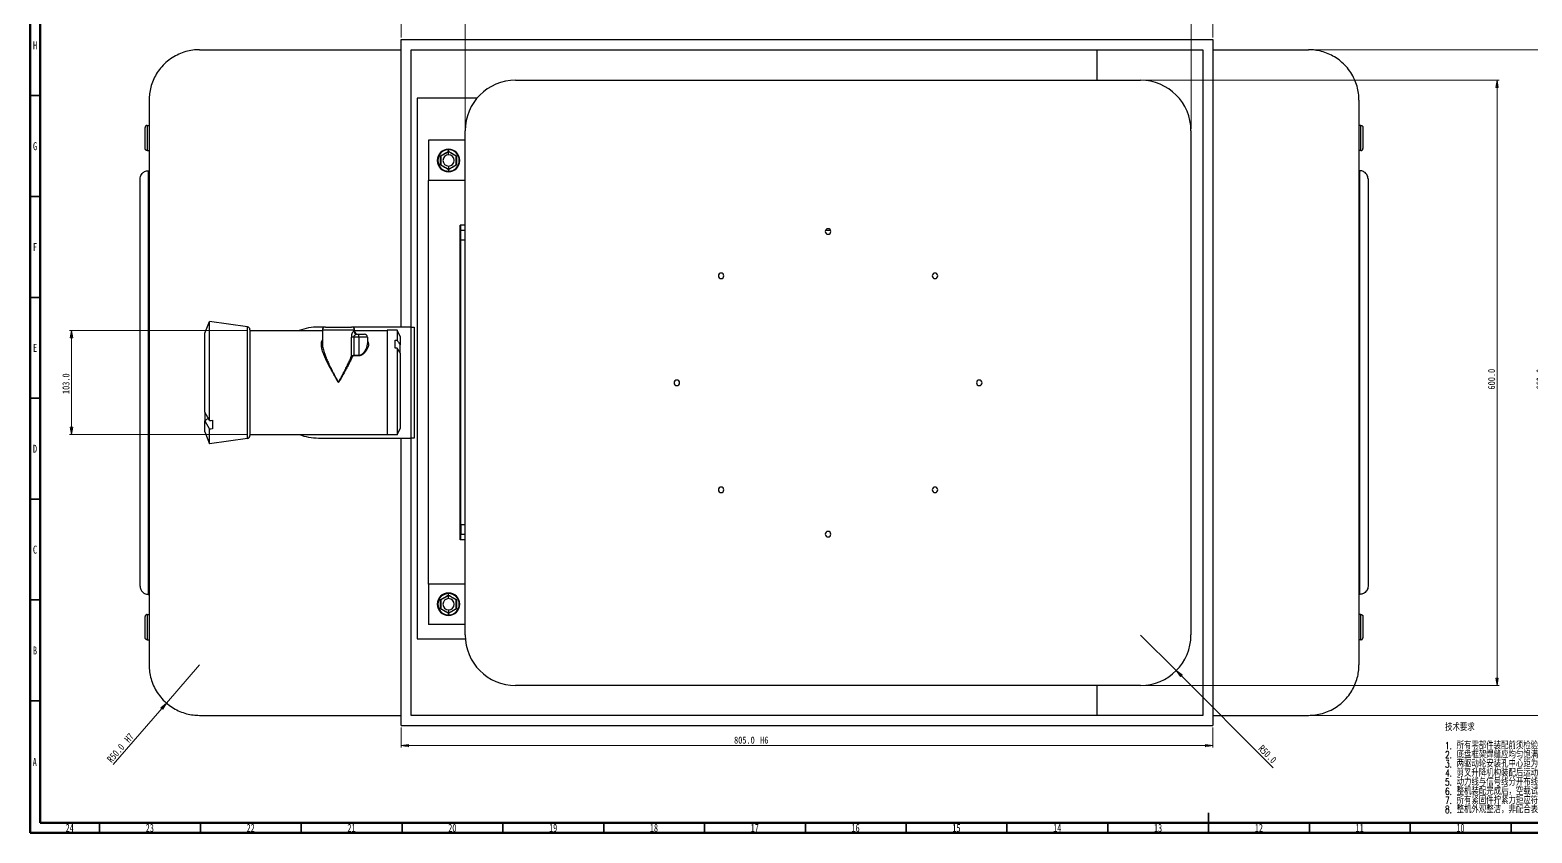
# Model space of a CAD drawing. Header units: millimetres. Extents: x 15 to 1184, y 5 to 836.
# Drawn here: x 15 to 760, y 5 to 403 of the extents above; entities that cross this region are included whole.
import ezdxf

# ---------------------------------------------------------------- set-up
doc = ezdxf.new("R2010")
doc.units = ezdxf.units.MM
doc.styles.add('SLDTEXTSTYLE0', font='TXT', dxfattribs={"width": 0.75})
doc.styles.add('SLDTEXTSTYLE1', font='TXT', dxfattribs={"width": 0.75, "bigfont": 'bigfont'})
doc.dimstyles.new('SLDDIMSTYLE0', dxfattribs={"dimtxt": 3.5, "dimasz": 3.556, "dimexe": 0, "dimexo": 0.0625, "dimgap": 0.875, "dimtad": 1, "dimdec": 1, "dimlfac": 2, "dimrnd": 1e-09, "dimzin": 4, "dimdsep": 46, "dimtxsty": 'SLDTEXTSTYLE0', "dimblk1": 'CLOSED', "dimblk2": 'CLOSED', "dimsah": 1, "dimcen": 0.09, "dimadec": 0, "dimazin": 1, "dimtfac": 1, "dimtdec": 1, "dimtofl": 0, "dimtmove": 0, "dimatfit": 3, "dimldrblk": 'CLOSED', "dimfxl": 1, "dimfrac": 2, "dimtolj": 1, "dimtzin": 12, "dimarcsym": 0})
doc.dimstyles.new('SLDDIMSTYLE6', dxfattribs={"dimtxt": 3.5, "dimasz": 3.556, "dimexe": 0, "dimexo": 0.0625, "dimgap": 0.875, "dimtad": 1, "dimdec": 1, "dimlfac": 2, "dimrnd": 1e-09, "dimzin": 4, "dimdsep": 46, "dimtxsty": 'SLDTEXTSTYLE0', "dimblk1": 'CLOSED', "dimblk2": 'CLOSED', "dimsah": 1, "dimcen": 0.09, "dimadec": 0, "dimazin": 1, "dimtfac": 1, "dimtdec": 1, "dimtofl": 0, "dimtmove": 0, "dimatfit": 3, "dimldrblk": 'CLOSED', "dimfxl": 1, "dimfrac": 2, "dimtolj": 1, "dimarcsym": 0})
doc.dimstyles.new('SLDDIMSTYLE7', dxfattribs={"dimtxt": 3.5, "dimasz": 3.556, "dimexe": 0, "dimexo": 0.0625, "dimgap": 0.875, "dimtad": 1, "dimdec": 1, "dimlfac": 2, "dimrnd": 1e-09, "dimzin": 4, "dimdsep": 46, "dimtxsty": 'SLDTEXTSTYLE0', "dimblk1": 'CLOSED', "dimblk2": 'CLOSED', "dimsah": 1, "dimcen": 0, "dimadec": 0, "dimazin": 1, "dimtfac": 1, "dimtdec": 1, "dimtofl": 0, "dimtmove": 0, "dimatfit": 3, "dimldrblk": 'CLOSED', "dimfxl": 1, "dimfrac": 2, "dimtolj": 1, "dimtzin": 0, "dimarcsym": 0})
doc.dimstyles.new('SLDDIMSTYLE8', dxfattribs={"dimtxt": 3.5, "dimasz": 3.556, "dimexe": 0, "dimexo": 0.0625, "dimgap": 0.875, "dimtad": 1, "dimdec": 1, "dimlfac": 2, "dimrnd": 1e-09, "dimzin": 4, "dimdsep": 46, "dimtxsty": 'SLDTEXTSTYLE0', "dimblk1": 'CLOSED', "dimblk2": 'CLOSED', "dimsah": 1, "dimcen": 0, "dimadec": 0, "dimazin": 1, "dimtfac": 1, "dimtdec": 1, "dimtofl": 0, "dimtmove": 0, "dimatfit": 3, "dimldrblk": 'CLOSED', "dimfxl": 1, "dimfrac": 2, "dimtolj": 1, "dimtzin": 12, "dimarcsym": 0})

# ---------------------------------------------------------------- blocks, each defined once
blk = doc.blocks.new('SW_NOTE_0_3')
at = {"color": 0, "linetype": 'Continuous', "lineweight": 0, "char_height": 3.5, "attachment_point": 1, "style": 'SLDTEXTSTYLE1'}
for s, insert in [('技术要求', (2.62, 4.51)), ('1. 所有零部件装配前须检验合格，去毛刺、锐边倒钝，清洗干净后方可装配。', (2.62, -4.54)), ('2. 底盘框架焊缝应均匀饱满，无裂纹、气孔等缺陷；承载平台平面度公差不大于1mm。', (2.62, -9.07)), ('3. 两驱动轮安装孔中心距为520mm±0.5mm，同轴度公差不大于Φ0.1mm，安装后径向跳动不大于0.5mm。', (2.62, -13.59)), ('4. 剪叉升降机构装配后运动灵活无卡滞，空载升降行程约452mm（149~600mm），额定载荷50kg时四角高度差不大于2mm。', (2.62, -18.12)), ('5. 动力线与信号线分开布线，间距不小于50mm；信号线采用屏蔽线，屏蔽层单端接地。', (2.62, -22.64)), ('6. 整机装配完成后，空载试运行各方向不少于5min，运行平稳无异常噪声；升降不少于10个全程循环。', (2.62, -27.17)), ('7. 所有紧固件拧紧力矩应符合设计要求，关键连接处须采取防松措施（弹簧垫圈或防松螺母）。', (2.62, -31.69)), ('8. 整机外观整洁，非配合表面涂底漆面漆各一道，漆膜总厚度不小于60μm，无流挂、起泡、剥落缺陷。', (2.62, -36.22))]:
    blk.add_mtext(s, dxfattribs=dict(at, insert=insert))
blk = doc.blocks.new('_Closed')
at = {"color": 0, "linetype": 'ByBlock', "lineweight": -2}
for p, q in [((-1, 0.166667), (0, 0)), ((-1, 0.166667), (-1, -0.166667)), ((0, 0), (-1, -0.166667)), ((0, 0), (-1, 0))]:
    blk.add_line(p, q, dxfattribs=at)
blk = doc.blocks.new('_D_19')
at = {"color": 7, "linetype": 'Continuous', "lineweight": 0, "transparency": 16777216}
for p, q in [((566.76, 378.13), (743.56, 378.13)), ((742.56, 378.13), (742.56, 78.13)), ((566.76, 78.13), (743.56, 78.13))]:
    blk.add_line(p, q, dxfattribs=at)
at = {"color": 7, "linetype": 'Continuous', "lineweight": 18, "transparency": 16777216, "xscale": 3.556, "yscale": 3.556}
for p, rotation in [((742.56, 378.13, -105.26), 90.0000000000008), ((742.56, 78.13, -105.26), 270.0000000000008)]:
    blk.add_blockref('_Closed', p, dxfattribs=dict(at, rotation=rotation))
at = {"color": 7, "linetype": 'Continuous', "lineweight": 18, "transparency": 16777216, "insert": (738.05, 224.82), "char_height": 3.5, "attachment_point": 1, "rotation": 90, "style": 'SLDTEXTSTYLE0'}
blk.add_mtext('600.0', dxfattribs=at)
blk = doc.blocks.new('_D_20')
at = {"color": 7, "linetype": 'Continuous', "lineweight": 0, "transparency": 16777216}
for p, q in [((199.06, 399.28), (199.06, 415.28)), ((199.06, 414.28), (601.56, 414.28)), ((601.56, 399.28), (601.56, 415.28))]:
    blk.add_line(p, q, dxfattribs=at)
at = {"color": 7, "linetype": 'Continuous', "lineweight": 18, "transparency": 16777216, "xscale": 3.556, "yscale": 3.556}
for p, rotation in [((199.06, 414.28, -105.26), 179.999999999998), ((601.56, 414.28, -105.26), 359.999999999998)]:
    blk.add_blockref('_Closed', p, dxfattribs=dict(at, rotation=rotation))
at = {"color": 7, "linetype": 'Continuous', "lineweight": 18, "transparency": 16777216, "insert": (363.2, 418.79), "char_height": 3.5, "attachment_point": 1, "style": 'SLDTEXTSTYLE0'}
blk.add_mtext('805.0', dxfattribs=at)
blk = doc.blocks.new('_D_21')
at = {"color": 7, "linetype": 'Continuous', "lineweight": 0, "transparency": 16777216}
for p, q in [((650.06, 393.28), (767.56, 393.28)), ((766.56, 63.28), (766.56, 393.28)), ((650.06, 63.28), (767.56, 63.28))]:
    blk.add_line(p, q, dxfattribs=at)
at = {"color": 7, "linetype": 'Continuous', "lineweight": 18, "transparency": 16777216, "xscale": 3.556, "yscale": 3.556}
for p, rotation in [((766.56, 393.28, -105.26), 89.99999999999793), ((766.56, 63.28, -105.26), 269.999999999998)]:
    blk.add_blockref('_Closed', p, dxfattribs=dict(at, rotation=rotation))
at = {"color": 7, "linetype": 'Continuous', "lineweight": 18, "transparency": 16777216, "insert": (762.05, 224.82), "char_height": 3.5, "attachment_point": 1, "rotation": 90, "style": 'SLDTEXTSTYLE0'}
blk.add_mtext('660.0', dxfattribs=at)
blk = doc.blocks.new('_D_22')
at = {"color": 7, "linetype": 'Continuous', "lineweight": 0, "transparency": 16777216}
for p, q in [((199.06, 57.28), (199.06, 47.28)), ((601.56, 57.28), (601.56, 47.28)), ((601.56, 48.28), (199.06, 48.28))]:
    blk.add_line(p, q, dxfattribs=at)
at = {"color": 7, "linetype": 'Continuous', "lineweight": 18, "transparency": 16777216, "xscale": 3.556, "yscale": 3.556}
for p, rotation in [((199.06, 48.28, -105.26), 179.999999999998), ((601.56, 48.28, -105.26), 359.999999999998)]:
    blk.add_blockref('_Closed', p, dxfattribs=dict(at, rotation=rotation))
at = {"color": 7, "linetype": 'Continuous', "lineweight": 18, "transparency": 16777216, "char_height": 3.5, "attachment_point": 1, "style": 'SLDTEXTSTYLE0'}
for s, insert in [('805.0', (364.14, 52.79)), ('H6', (377.09, 52.79))]:
    blk.add_mtext(s, dxfattribs=dict(at, insert=insert))
blk = doc.blocks.new('_D_23')
at = {"color": 7, "linetype": 'Continuous', "lineweight": 0, "transparency": 16777216}
for q in [(99.06, 88.28), (56.19, 38.89)]:
    blk.add_line((82.67, 69.4), q, dxfattribs=at)
at = {"color": 7, "linetype": 'Continuous', "lineweight": 18, "transparency": 16777216, "xscale": 3.556, "yscale": 3.556, "rotation": 49.04261735394743}
blk.add_blockref('_Closed', (82.67, 69.4, -105.26), dxfattribs=at)
at = {"color": 7, "linetype": 'Continuous', "lineweight": 18, "transparency": 16777216, "char_height": 3.5, "attachment_point": 1, "rotation": 49.04262, "style": 'SLDTEXTSTYLE0'}
for s, insert in [('H7', (61.44, 51.82)), ('R50.0', (52.79, 41.85))]:
    blk.add_mtext(s, dxfattribs=dict(at, insert=insert))
blk = doc.blocks.new('_D_24')
at = {"color": 7, "linetype": 'Continuous', "lineweight": 0, "transparency": 16777216}
for p, q in [((123.06, 254.03), (34.56, 254.03)), ((35.56, 254.03), (35.56, 202.53)), ((123.06, 202.53), (34.56, 202.53))]:
    blk.add_line(p, q, dxfattribs=at)
at = {"color": 7, "linetype": 'Continuous', "lineweight": 18, "transparency": 16777216, "xscale": 3.556, "yscale": 3.556}
for p, rotation in [((35.56, 254.03, -105.26), 89.99999999999794), ((35.56, 202.53, -105.26), 269.999999999998)]:
    blk.add_blockref('_Closed', p, dxfattribs=dict(at, rotation=rotation))
at = {"color": 7, "linetype": 'Continuous', "lineweight": 18, "transparency": 16777216, "insert": (31.05, 222.58), "char_height": 3.5, "attachment_point": 1, "rotation": 90, "style": 'SLDTEXTSTYLE0'}
blk.add_mtext('103.0', dxfattribs=at)
blk = doc.blocks.new('_D_25')
at = {"color": 7, "linetype": 'Continuous', "lineweight": 0, "transparency": 16777216}
for q in [(565.76, 103.13), (631.54, 37.35)]:
    blk.add_line((583.43, 85.45), q, dxfattribs=at)
at = {"color": 7, "linetype": 'Continuous', "lineweight": 18, "transparency": 16777216, "xscale": 3.556, "yscale": 3.556, "rotation": 134.9999999999999}
blk.add_blockref('_Closed', (583.43, 85.45, -105.26), dxfattribs=at)
at = {"color": 7, "linetype": 'Continuous', "lineweight": 18, "transparency": 16777216, "insert": (626.32, 48.95), "char_height": 3.5, "attachment_point": 1, "rotation": 315, "style": 'SLDTEXTSTYLE0'}
blk.add_mtext('R50.0', dxfattribs=at)
blk = doc.blocks.new('_D_26')
at = {"color": 7, "linetype": 'Continuous', "lineweight": 0, "transparency": 16777216}
for p, q in [((230.76, 354.13), (230.76, 409.28)), ((590.76, 408.28), (230.76, 408.28)), ((590.76, 354.13), (590.76, 409.28))]:
    blk.add_line(p, q, dxfattribs=at)
at = {"color": 7, "linetype": 'Continuous', "lineweight": 18, "transparency": 16777216, "xscale": 3.556, "yscale": 3.556, "rotation": 180.0000000000008}
blk.add_blockref('_Closed', (230.76, 408.28, -105.26), dxfattribs=at)
at = {"color": 7, "linetype": 'Continuous', "lineweight": 18, "transparency": 16777216, "xscale": 3.556, "yscale": 3.556}
blk.add_blockref('_Closed', (590.76, 408.28, -105.26), dxfattribs=at)
at = {"color": 7, "linetype": 'Continuous', "lineweight": 18, "transparency": 16777216, "insert": (363.2, 412.79), "char_height": 3.5, "attachment_point": 1, "style": 'SLDTEXTSTYLE0'}
blk.add_mtext('720.0', dxfattribs=at)

msp = doc.modelspace()

# ---------------------------------------------------------------- linework, layer by layer
at = {"color": 7, "linetype": 'Continuous', "lineweight": 70}
for p, q in [((15, 5), (15, 836)), ((20, 10), (20, 831)), ((1179, 10), (20, 10)), ((1184, 5), (15, 5))]:
    msp.add_line(p, q, dxfattribs=at)
at = {"color": 7, "linetype": 'Continuous', "lineweight": 25}
for p, q in [((199.057, 398.282), (601.557, 398.282)), ((199.057, 255.782), (199.057, 398.282)), ((601.557, 398.282), (601.557, 58.282)), ((99.057, 393.282), (199.057, 393.282)), ((204.057, 393.282), (596.557, 393.282)), ((204.057, 255.782), (204.057, 393.282)), ((544.057, 393.282), (544.057, 378.132)), ((544.057, 393.282), (544.057, 378.132)), ((596.557, 393.282), (596.557, 63.282)), ((601.557, 393.282), (649.057, 393.282)), ((255.756, 378.132), (565.756, 378.132)), ((74.057, 368.282), (74.057, 88.282)), ((236.623, 369.224), (206.991, 369.224)), ((206.991, 369.224), (206.991, 101.24)), ((674.057, 368.282), (674.057, 88.282)), ((72.057, 344.282), (72.057, 354.782)), ((73.057, 355.782), (73.057, 343.282)), ((73.057, 355.782), (74.057, 355.782)), ((230.756, 103.132), (230.756, 353.132)), ((590.756, 353.132), (590.756, 103.132)), ((675.057, 355.782), (674.057, 355.782)), ((675.057, 343.282), (675.057, 355.782)), ((676.057, 354.782), (676.057, 344.282)), ((73.057, 343.282), (74.057, 343.282)), ((230.756, 348.376), (212.558, 348.376)), ((212.558, 348.376), (212.558, 328.376)), ((222.558, 343.696), (222.558, 343.951)), ((222.558, 342.95), (222.558, 343.696)), ((222.558, 341.176), (222.558, 342.706)), ((675.057, 343.282), (674.057, 343.282)), ((222.558, 335.576), (222.558, 334.046)), ((69.557, 127.282), (69.557, 329.282)), ((73.557, 333.282), (73.557, 123.282)), ((73.557, 333.282), (74.057, 333.282)), ((230.756, 328.376), (212.558, 328.376)), ((212.558, 128.376), (212.558, 328.376)), ((222.558, 333.802), (222.558, 333.055)), ((222.558, 333.055), (222.558, 332.801)), ((674.557, 333.282), (674.057, 333.282)), ((674.557, 123.282), (674.557, 333.282)), ((678.557, 329.282), (678.557, 127.282)), ((228.356, 150.282), (228.356, 306.282)), ((228.656, 306.282), (228.356, 306.282)), ((228.656, 303.582), (228.656, 306.282)), ((230.756, 306.282), (228.656, 306.282)), ((228.656, 298.782), (228.656, 303.582)), ((230.756, 303.582), (228.656, 303.582)), ((228.656, 157.782), (228.656, 298.782)), ((230.756, 298.782), (228.656, 298.782)), ((412.055, 303.582), (409.457, 303.582)), ((101.613, 252.726), (104.057, 258.593)), ((104.057, 209.437), (104.057, 258.593)), ((122.766, 255.964), (104.057, 258.593)), ((122.766, 200.601), (122.766, 255.964)), ((124.057, 254.478), (124.057, 202.086)), ((124.057, 254.032), (159.973, 254.032)), ((161.473, 255.782), (158.057, 255.782)), ((159.973, 254.282), (159.973, 247.621)), ((175.973, 254.282), (159.973, 254.282)), ((161.473, 255.782), (174.473, 255.782)), ((204.057, 255.782), (174.473, 255.782)), ((175.631, 253.782), (175.973, 253.782)), ((175.973, 254.282), (175.973, 253.782)), ((175.973, 254.032), (192.057, 254.032)), ((192.057, 254.282), (192.057, 202.282)), ((197.057, 254.282), (192.057, 254.282)), ((197.057, 254.282), (197.057, 249.359)), ((198.557, 251.065), (197.057, 254.282)), ((204.057, 200.782), (204.057, 255.782)), ((204.057, 255.782), (205.557, 255.782)), ((205.557, 255.782), (205.557, 200.782)), ((101.613, 213.546), (101.613, 252.726)), ((174.342, 241.123), (174.342, 250.782)), ((175.536, 250.782), (174.342, 250.782)), ((175.536, 250.782), (175.536, 241.803)), ((178.057, 250.782), (175.536, 250.782)), ((177.067, 252.282), (178.057, 252.282)), ((178.057, 250.782), (178.057, 252.282)), ((178.057, 252.282), (180.807, 252.282)), ((178.057, 250.782), (178.057, 241.803)), ((182.307, 250.782), (178.057, 250.782)), ((182.307, 250.782), (182.307, 247.621)), ((196.057, 249.359), (197.057, 249.359)), ((196.057, 245.308), (196.057, 249.359)), ((198.557, 251.065), (198.557, 246.967)), ((198.557, 242.916), (198.557, 246.967)), ((175.536, 241.803), (175.536, 241.545)), ((175.536, 241.803), (178.057, 241.803)), ((178.057, 241.545), (175.536, 241.545)), ((178.057, 241.803), (178.057, 241.545)), ((197.057, 245.308), (196.057, 245.308)), ((197.057, 245.308), (197.057, 202.282)), ((198.557, 242.916), (198.557, 205.499)), ((104.057, 209.437), (101.613, 213.546)), ((101.613, 213.499), (101.613, 209.211)), ((101.613, 203.838), (101.613, 209.239)), ((101.613, 209.239), (104.057, 205.13)), ((105.557, 209.584), (105.557, 205.277)), ((101.613, 203.838), (104.057, 197.971)), ((104.057, 197.971), (104.057, 205.13)), ((124.057, 202.532), (192.057, 202.532)), ((197.057, 202.282), (192.057, 202.282)), ((197.057, 202.282), (198.557, 205.499)), ((122.766, 200.601), (104.057, 197.971)), ((158.057, 200.782), (204.057, 200.782)), ((199.057, 58.282), (199.057, 200.782)), ((205.557, 200.782), (204.057, 200.782)), ((204.057, 63.282), (204.057, 200.782)), ((228.656, 157.782), (228.656, 152.982)), ((230.756, 157.782), (228.656, 157.782)), ((228.656, 150.282), (228.356, 150.282)), ((228.656, 150.282), (228.656, 152.982)), ((230.756, 152.982), (228.656, 152.982)), ((230.756, 150.282), (228.656, 150.282)), ((230.756, 128.376), (212.558, 128.376)), ((212.558, 128.376), (212.558, 108.376)), ((73.557, 123.282), (74.057, 123.282)), ((222.558, 123.696), (222.558, 123.951)), ((222.558, 122.95), (222.558, 123.696)), ((222.558, 121.176), (222.558, 122.706)), ((674.557, 123.282), (674.057, 123.282)), ((72.057, 101.782), (72.057, 112.282)), ((73.057, 113.282), (73.057, 100.782)), ((73.057, 113.282), (74.057, 113.282)), ((222.558, 115.576), (222.558, 114.046)), ((222.558, 113.802), (222.558, 113.055)), ((222.558, 113.055), (222.558, 112.801)), ((675.057, 113.282), (674.057, 113.282)), ((675.057, 100.782), (675.057, 113.282)), ((676.057, 112.282), (676.057, 101.782)), ((230.756, 108.376), (212.558, 108.376)), ((73.057, 100.782), (74.057, 100.782)), ((206.991, 101.24), (230.828, 101.24)), ((675.057, 100.782), (674.057, 100.782)), ((565.756, 78.132), (255.756, 78.132)), ((544.057, 78.132), (544.057, 63.282)), ((544.057, 78.132), (544.057, 63.282)), ((99.057, 63.282), (199.057, 63.282)), ((596.557, 63.282), (204.057, 63.282)), ((601.557, 63.282), (649.057, 63.282)), ((199.057, 58.282), (601.557, 58.282))]:
    msp.add_line(p, q, dxfattribs=at)
at = {"color": 7, "linetype": 'Continuous', "lineweight": 35}
for p, q in [((20, 370.5), (15, 370.5)), ((20, 320.5), (15, 320.5)), ((20, 270.5), (15, 270.5)), ((20, 220.5), (15, 220.5)), ((20, 170.5), (15, 170.5)), ((20, 120.5), (15, 120.5)), ((20, 70.5), (15, 70.5)), ((599.5, 5), (599.5, 15)), ((49.5, 10), (49.5, 5)), ((99.5, 10), (99.5, 5)), ((149.5, 10), (149.5, 5)), ((199.5, 10), (199.5, 5)), ((249.5, 10), (249.5, 5)), ((299.5, 10), (299.5, 5)), ((349.5, 10), (349.5, 5)), ((399.5, 10), (399.5, 5)), ((449.5, 10), (449.5, 5)), ((499.5, 10), (499.5, 5)), ((549.5, 10), (549.5, 5)), ((599.5, 10), (599.5, 5)), ((649.5, 10), (649.5, 5)), ((699.5, 10), (699.5, 5)), ((749.5, 10), (749.5, 5))]:
    msp.add_line(p, q, dxfattribs=at)
at = {"color": 7, "linetype": 'Continuous', "lineweight": 25, "flags": 128}
for points in [[(104.057, 209.437), (104.897, 209.519), (105.557, 209.584)], [(105.557, 205.277), (104.717, 205.194), (104.057, 205.13)]]:
    msp.add_lwpolyline(points, dxfattribs=at)
at = {"color": 7, "linetype": 'Continuous', "lineweight": 25}
for centre, radius, start, end in [((255.756, 353.132), 25, 90, 180), ((565.756, 353.132), 25, 0, 90), ((222.558, 338.376), 5.575, 90, 270), ((222.558, 338.376), 5.321, 90, 270), ((222.558, 338.376), 5.575, 270, 90), ((222.558, 338.376), 5.321, 270, 90), ((222.558, 338.376), 2.8, 90, 270), ((222.558, 338.376), 2.8, 270, 90), ((410.756, 303.132), 1.375, 90, 270), ((410.756, 303.132), 1.375, 270, 90), ((357.723, 281.165), 1.375, 90, 270), ((357.723, 281.165), 1.375, 270, 90), ((463.789, 281.165), 1.375, 90, 270), ((463.789, 281.165), 1.375, 270, 90), ((122.557, 254.478), 1.5, 360, 82), ((158.057, 228.282), 27.5, 90, 110.550422), ((161.473, 254.282), 1.5, 90, 180), ((174.473, 254.282), 1.5, 360, 90), ((177.099, 253.751), 1.469, 178.774255, 268.71942), ((177.473, 253.782), 1.5, 180, 270), ((180.807, 250.782), 1.5, 360, 90), ((175.003, 241.753), 0.913, 223.600965, 253.254801), ((335.756, 228.132), 1.375, 90, 270), ((335.756, 228.132), 1.375, 270, 90), ((485.756, 228.132), 1.375, 90, 270), ((485.756, 228.132), 1.375, 270, 90), ((122.557, 202.086), 1.5, 278, 360), ((158.057, 228.282), 27.5, 249.449578, 270), ((357.723, 175.099), 1.375, 90, 270), ((357.723, 175.099), 1.375, 270, 90), ((463.789, 175.099), 1.375, 90, 270), ((463.789, 175.099), 1.375, 270, 90), ((410.756, 153.132), 1.375, 90, 270), ((410.756, 153.132), 1.375, 270, 90), ((222.558, 118.376), 5.575, 90, 270), ((222.558, 118.376), 5.321, 90, 270), ((222.558, 118.376), 2.8, 90, 270), ((222.558, 118.376), 5.575, 270, 90), ((222.558, 118.376), 5.321, 270, 90), ((222.558, 118.376), 2.8, 270, 90), ((255.756, 103.132), 25, 180, 270), ((565.756, 103.132), 25, 270, 0)]:
    msp.add_arc(centre, radius, start, end, dxfattribs=at)
for points, knots in [([(99.057, 393.282), (97.928, 393.238), (95.617, 393.147), (92.143, 392.392), (88.685, 391.133), (85.366, 389.315), (82.313, 386.98), (79.695, 384.243), (77.571, 381.229), (75.959, 378.063), (74.845, 374.792), (74.177, 371.52), (74.097, 369.345), (74.057, 368.282)], [0, 0, 0, 0, 0.0865494, 0.1772024, 0.2712643, 0.3678415, 0.4658821, 0.5642403, 0.6562347, 0.7465554, 0.8343832, 0.9190384, 1, 1, 1, 1]), ([(674.057, 368.282), (674.013, 369.411), (673.922, 371.724), (673.166, 375.198), (671.907, 378.657), (670.089, 381.977), (667.753, 385.029), (665.016, 387.647), (662.002, 389.77), (658.836, 391.381), (655.566, 392.494), (652.294, 393.162), (650.12, 393.243), (649.057, 393.282)], [0, 0, 0, 0, 0.0859842, 0.1760899, 0.2696782, 0.3659116, 0.4637831, 0.56217, 0.6543694, 0.7450429, 0.8333307, 0.9185056, 1, 1, 1, 1]), ([(73.057, 355.782), (72.964, 355.774), (72.762, 355.757), (72.487, 355.621), (72.25, 355.402), (72.088, 355.111), (72.067, 354.891), (72.057, 354.782)], [0, 0, 0, 0, 0.14675418, 0.31612575, 0.51024776, 0.75779325, 1, 1, 1, 1]), ([(675.057, 355.782), (675.151, 355.774), (675.352, 355.757), (675.627, 355.621), (675.865, 355.402), (676.027, 355.111), (676.047, 354.891), (676.057, 354.782)], [0, 0, 0, 0, 0.1467542, 0.3161257, 0.5102478, 0.7577933, 1, 1, 1, 1]), ([(73.057, 343.282), (72.964, 343.29), (72.762, 343.307), (72.487, 343.443), (72.25, 343.662), (72.088, 343.953), (72.067, 344.173), (72.057, 344.282)], [0, 0, 0, 0, 0.1467542, 0.3161257, 0.5102478, 0.7577933, 1, 1, 1, 1]), ([(218.597, 340.663), (219.26, 341.037), (220.587, 341.788), (221.9, 342.562), (222.558, 342.95)], [0, 0, 0, 0, 0.499329, 1, 1, 1, 1]), ([(222.558, 342.706), (222.558, 342.71), (222.558, 342.718), (222.558, 342.776), (222.558, 342.853), (222.558, 342.918), (222.558, 342.95)], [0, 0, 0, 0, 0.2494266, 0.4995316, 0.7500925, 1, 1, 1, 1]), ([(222.558, 342.95), (223.214, 342.563), (224.527, 341.789), (225.855, 341.038), (226.519, 340.663)], [0, 0, 0, 0, 0.499329, 1, 1, 1, 1]), ([(675.057, 343.282), (675.151, 343.29), (675.352, 343.307), (675.627, 343.443), (675.865, 343.662), (676.027, 343.953), (676.047, 344.173), (676.057, 344.282)], [0, 0, 0, 0, 0.1467542, 0.3161257, 0.5102478, 0.7577933, 1, 1, 1, 1]), ([(218.597, 340.663), (218.625, 340.647), (218.681, 340.614), (218.748, 340.576), (218.798, 340.547), (218.805, 340.543), (218.808, 340.541)], [0, 0, 0, 0, 0.2501194, 0.5004614, 0.7505495, 1, 1, 1, 1]), ([(218.597, 336.089), (218.604, 336.85), (218.618, 338.375), (218.604, 339.899), (218.597, 340.663)], [0, 0, 0, 0, 0.4993241, 1, 1, 1, 1]), ([(218.597, 336.089), (218.625, 336.105), (218.681, 336.137), (218.748, 336.176), (218.798, 336.205), (218.805, 336.209), (218.808, 336.211)], [0, 0, 0, 0, 0.2501194, 0.5004614, 0.7505495, 1, 1, 1, 1]), ([(222.558, 333.802), (221.902, 334.188), (220.589, 334.963), (219.261, 335.713), (218.597, 336.089)], [0, 0, 0, 0, 0.499329, 1, 1, 1, 1]), ([(218.808, 340.541), (218.808, 339.82), (218.808, 338.377), (218.808, 336.933), (218.808, 336.211)], [0, 0, 0, 0, 0.4992374, 1, 1, 1, 1]), ([(226.519, 336.089), (225.857, 335.714), (224.529, 334.964), (223.216, 334.189), (222.558, 333.802)], [0, 0, 0, 0, 0.499329, 1, 1, 1, 1]), ([(226.308, 340.541), (226.312, 340.543), (226.319, 340.547), (226.368, 340.576), (226.436, 340.614), (226.491, 340.647), (226.519, 340.663)], [0, 0, 0, 0, 0.2494266, 0.4995316, 0.7500925, 1, 1, 1, 1]), ([(226.308, 336.211), (226.308, 336.933), (226.308, 338.377), (226.308, 339.82), (226.308, 340.541)], [0, 0, 0, 0, 0.5007626, 1, 1, 1, 1]), ([(226.308, 336.211), (226.312, 336.209), (226.319, 336.205), (226.368, 336.176), (226.436, 336.137), (226.491, 336.105), (226.519, 336.089)], [0, 0, 0, 0, 0.2494265, 0.4995316, 0.7500925, 1, 1, 1, 1]), ([(226.519, 340.663), (226.512, 339.901), (226.499, 338.377), (226.512, 336.852), (226.519, 336.089)], [0, 0, 0, 0, 0.499334, 1, 1, 1, 1]), ([(69.557, 329.282), (69.586, 329.65), (69.646, 330.397), (70.136, 331.463), (70.88, 332.325), (71.77, 332.899), (72.654, 333.224), (73.267, 333.263), (73.557, 333.282)], [0, 0, 0, 0, 0.2043541, 0.4157119, 0.616815, 0.7593317, 0.8862285, 1, 1, 1, 1]), ([(222.558, 333.802), (222.558, 333.834), (222.558, 333.898), (222.558, 333.976), (222.558, 334.033), (222.558, 334.042), (222.558, 334.046)], [0, 0, 0, 0, 0.2501194, 0.5004614, 0.7505495, 1, 1, 1, 1]), ([(678.557, 329.282), (678.528, 329.65), (678.469, 330.397), (677.978, 331.463), (677.235, 332.325), (676.345, 332.899), (675.461, 333.224), (674.847, 333.263), (674.557, 333.282)], [0, 0, 0, 0, 0.2043541, 0.4157119, 0.616815, 0.7593317, 0.8862285, 1, 1, 1, 1]), ([(175.631, 253.782), (175.572, 253.768), (175.455, 253.741), (175.172, 253.472), (174.803, 252.894), (174.426, 251.923), (174.37, 251.162), (174.342, 250.782)], [0, 0, 0, 0, 0.1249611, 0.2504784, 0.4999123, 0.7500174, 1, 1, 1, 1]), ([(167.973, 228.282), (167.662, 228.819), (167.111, 229.77), (166.29, 231.192), (165.513, 232.55), (164.706, 233.986), (163.928, 235.4), (163.205, 236.753), (162.538, 238.047), (161.926, 239.293), (161.367, 240.502), (160.882, 241.631), (160.44, 242.764), (160.056, 243.894), (159.75, 245.013), (159.552, 246.036), (159.456, 247.02), (159.489, 247.95), (159.642, 248.785), (159.871, 249.25), (159.973, 249.457)], [0, 0, 0, 0, 0.0695157, 0.1229834, 0.1843567, 0.245862, 0.3099949, 0.3694508, 0.4242535, 0.4818692, 0.5365237, 0.5882765, 0.6371976, 0.6949875, 0.7497, 0.8015556, 0.8508133, 0.9056357, 0.9578406, 1, 1, 1, 1]), ([(159.973, 247.621), (159.984, 247.306), (160.007, 246.657), (160.18, 245.596), (160.453, 244.439), (160.786, 243.342), (161.139, 242.328), (161.485, 241.415), (161.878, 240.448), (162.319, 239.426), (162.829, 238.301), (163.421, 237.049), (164.109, 235.649), (164.852, 234.185), (165.624, 232.699), (166.365, 231.293), (167.149, 229.821), (167.676, 228.838), (167.973, 228.282)], [0, 0, 0, 0, 0.0576059, 0.1185745, 0.1830242, 0.2510549, 0.2965841, 0.3443558, 0.3943863, 0.4466898, 0.5012789, 0.5655724, 0.635455, 0.7109363, 0.7833004, 0.8554603, 0.9183051, 1, 1, 1, 1]), ([(175.536, 250.782), (175.539, 250.84), (175.545, 250.96), (175.609, 251.188), (175.799, 251.542), (176.178, 251.909), (176.66, 252.211), (176.931, 252.259), (177.067, 252.282)], [0, 0, 0, 0, 0.0614494, 0.1257196, 0.2510224, 0.5006562, 0.750557, 1, 1, 1, 1]), ([(182.307, 248.937), (182.378, 248.836), (182.574, 248.557), (182.737, 248.038), (182.853, 247.193), (182.702, 246.056), (182.241, 244.886), (181.698, 243.963), (181.2, 243.29), (180.602, 242.654), (180.002, 242.179), (179.458, 241.875), (178.87, 241.625), (178.384, 241.577), (178.057, 241.545)], [0, 0, 0, 0, 0.04518215, 0.12460098, 0.20440463, 0.3627182, 0.52174088, 0.60091815, 0.68050694, 0.76032384, 0.84014396, 0.88139525, 0.92014652, 1, 1, 1, 1]), ([(178.057, 241.803), (178.241, 241.816), (178.52, 241.835), (178.88, 241.946), (179.218, 242.088), (179.616, 242.324), (180.073, 242.689), (180.518, 243.147), (180.934, 243.68), (181.286, 244.228), (181.593, 244.801), (181.845, 245.371), (182.08, 246.05), (182.266, 246.804), (182.293, 247.349), (182.307, 247.621)], [0, 0, 0, 0, 0.0606158, 0.0924469, 0.1257358, 0.1846747, 0.251261, 0.3312389, 0.4143177, 0.5014217, 0.5784531, 0.6675746, 0.7510711, 0.8757282, 1, 1, 1, 1]), ([(197.057, 249.359), (197.337, 248.912), (197.838, 248.115), (198.337, 247.318), (198.557, 246.967)], [0, 0, 0, 0, 0.5600002, 1, 1, 1, 1]), ([(167.973, 228.282), (168.212, 228.727), (168.644, 229.534), (169.225, 230.623), (169.775, 231.659), (170.32, 232.694), (170.883, 233.777), (171.614, 235.204), (172.495, 236.975), (173.493, 239.091), (174.061, 240.45), (174.342, 241.123)], [0, 0, 0, 0, 0.10218869, 0.18567103, 0.25044599, 0.34075709, 0.42428862, 0.50104262, 0.67184182, 0.8375888, 1, 1, 1, 1]), ([(174.74, 240.879), (174.521, 240.391), (174.068, 239.379), (173.313, 237.854), (172.492, 236.276), (171.748, 234.904), (171.067, 233.677), (170.468, 232.613), (169.852, 231.532), (169.244, 230.475), (168.625, 229.406), (168.204, 228.679), (167.973, 228.282)], [0, 0, 0, 0, 0.12038048, 0.2497883, 0.36915294, 0.49890248, 0.57570689, 0.65924948, 0.74953686, 0.8297888, 0.90712496, 1, 1, 1, 1]), ([(174.342, 241.123), (174.409, 241.216), (174.536, 241.392), (174.813, 241.61), (175.146, 241.77), (175.409, 241.792), (175.536, 241.803)], [0, 0, 0, 0, 0.26575709, 0.49975887, 0.7598563, 1, 1, 1, 1]), ([(175.536, 241.545), (175.427, 241.527), (175.209, 241.49), (174.926, 241.237), (174.81, 241.014), (174.74, 240.879)], [0, 0, 0, 0, 0.2786747, 0.5595557, 1, 1, 1, 1]), ([(198.557, 242.916), (198.277, 243.363), (197.778, 244.16), (197.277, 244.957), (197.057, 245.308)], [0, 0, 0, 0, 0.5600001, 1, 1, 1, 1]), ([(103.42, 210.508), (103.25, 210.388), (102.648, 209.965), (102.045, 209.542), (101.613, 209.239)], [0, 0, 0, 0, 0.28305392, 1, 1, 1, 1]), ([(69.557, 127.282), (69.586, 126.914), (69.646, 126.166), (70.136, 125.101), (70.88, 124.239), (71.77, 123.665), (72.654, 123.34), (73.267, 123.301), (73.557, 123.282)], [0, 0, 0, 0, 0.2043541, 0.4157119, 0.616815, 0.7593317, 0.8862285, 1, 1, 1, 1]), ([(678.557, 127.282), (678.528, 126.914), (678.469, 126.166), (677.978, 125.101), (677.235, 124.239), (676.345, 123.665), (675.461, 123.34), (674.847, 123.301), (674.557, 123.282)], [0, 0, 0, 0, 0.2043541, 0.4157119, 0.616815, 0.7593317, 0.8862285, 1, 1, 1, 1]), ([(218.597, 120.663), (219.26, 121.037), (220.587, 121.788), (221.9, 122.562), (222.558, 122.95)], [0, 0, 0, 0, 0.499329, 1, 1, 1, 1]), ([(218.597, 120.663), (218.625, 120.647), (218.681, 120.614), (218.748, 120.576), (218.798, 120.547), (218.805, 120.543), (218.808, 120.541)], [0, 0, 0, 0, 0.2501194, 0.5004614, 0.7505495, 1, 1, 1, 1]), ([(218.597, 116.089), (218.604, 116.85), (218.618, 118.375), (218.604, 119.899), (218.597, 120.663)], [0, 0, 0, 0, 0.4993241, 1, 1, 1, 1]), ([(218.808, 120.541), (218.808, 119.82), (218.808, 118.377), (218.808, 116.933), (218.808, 116.211)], [0, 0, 0, 0, 0.4992374, 1, 1, 1, 1]), ([(222.558, 122.706), (222.558, 122.71), (222.558, 122.718), (222.558, 122.776), (222.558, 122.853), (222.558, 122.918), (222.558, 122.95)], [0, 0, 0, 0, 0.2494266, 0.4995316, 0.7500925, 1, 1, 1, 1]), ([(222.558, 122.95), (223.214, 122.563), (224.527, 121.789), (225.855, 121.038), (226.519, 120.663)], [0, 0, 0, 0, 0.499329, 1, 1, 1, 1]), ([(226.308, 120.541), (226.312, 120.543), (226.319, 120.547), (226.368, 120.576), (226.436, 120.614), (226.491, 120.647), (226.519, 120.663)], [0, 0, 0, 0, 0.2494266, 0.4995316, 0.7500925, 1, 1, 1, 1]), ([(226.308, 116.211), (226.308, 116.933), (226.308, 118.377), (226.308, 119.82), (226.308, 120.541)], [0, 0, 0, 0, 0.5007626, 1, 1, 1, 1]), ([(226.519, 120.663), (226.512, 119.901), (226.499, 118.377), (226.512, 116.852), (226.519, 116.089)], [0, 0, 0, 0, 0.499334, 1, 1, 1, 1]), ([(73.057, 113.282), (72.964, 113.274), (72.762, 113.257), (72.487, 113.121), (72.25, 112.902), (72.088, 112.611), (72.067, 112.391), (72.057, 112.282)], [0, 0, 0, 0, 0.1467542, 0.3161257, 0.5102478, 0.7577933, 1, 1, 1, 1]), ([(218.597, 116.089), (218.625, 116.105), (218.681, 116.137), (218.748, 116.176), (218.798, 116.205), (218.805, 116.209), (218.808, 116.211)], [0, 0, 0, 0, 0.2501194, 0.5004614, 0.7505495, 1, 1, 1, 1]), ([(222.558, 113.802), (221.902, 114.188), (220.589, 114.963), (219.261, 115.713), (218.597, 116.089)], [0, 0, 0, 0, 0.499329, 1, 1, 1, 1]), ([(226.519, 116.089), (225.857, 115.714), (224.529, 114.964), (223.216, 114.189), (222.558, 113.802)], [0, 0, 0, 0, 0.499329, 1, 1, 1, 1]), ([(222.558, 113.802), (222.558, 113.834), (222.558, 113.898), (222.558, 113.976), (222.558, 114.033), (222.558, 114.042), (222.558, 114.046)], [0, 0, 0, 0, 0.2501194, 0.5004614, 0.7505495, 1, 1, 1, 1]), ([(226.308, 116.211), (226.312, 116.209), (226.319, 116.205), (226.368, 116.176), (226.436, 116.137), (226.491, 116.105), (226.519, 116.089)], [0, 0, 0, 0, 0.2494265, 0.4995316, 0.7500925, 1, 1, 1, 1]), ([(675.057, 113.282), (675.151, 113.274), (675.352, 113.257), (675.627, 113.121), (675.865, 112.902), (676.027, 112.611), (676.047, 112.391), (676.057, 112.282)], [0, 0, 0, 0, 0.1467542, 0.3161257, 0.5102478, 0.7577933, 1, 1, 1, 1]), ([(73.057, 100.782), (72.964, 100.79), (72.762, 100.807), (72.487, 100.943), (72.25, 101.162), (72.088, 101.453), (72.067, 101.673), (72.057, 101.782)], [0, 0, 0, 0, 0.1467542, 0.3161257, 0.5102478, 0.7577933, 1, 1, 1, 1]), ([(675.057, 100.782), (675.151, 100.79), (675.352, 100.807), (675.627, 100.943), (675.865, 101.162), (676.027, 101.453), (676.047, 101.673), (676.057, 101.782)], [0, 0, 0, 0, 0.1467542, 0.3161257, 0.5102478, 0.7577933, 1, 1, 1, 1]), ([(74.057, 88.282), (74.102, 87.153), (74.193, 84.84), (74.948, 81.366), (76.208, 77.907), (78.026, 74.587), (80.362, 71.535), (83.099, 68.917), (86.113, 66.794), (89.279, 65.183), (92.549, 64.07), (95.82, 63.402), (97.994, 63.321), (99.057, 63.282)], [0, 0, 0, 0, 0.0859842, 0.1760899, 0.2696782, 0.3659116, 0.4637831, 0.56217, 0.6543694, 0.7450429, 0.8333307, 0.9185056, 1, 1, 1, 1]), ([(649.057, 63.282), (650.186, 63.326), (652.498, 63.417), (655.972, 64.172), (659.43, 65.431), (662.749, 67.249), (665.801, 69.584), (668.42, 72.32), (670.544, 75.335), (672.155, 78.501), (673.269, 81.772), (673.937, 85.044), (674.018, 87.219), (674.057, 88.282)], [0, 0, 0, 0, 0.0865494, 0.1772024, 0.2712643, 0.3678415, 0.4658821, 0.5642403, 0.6562347, 0.7465554, 0.8343832, 0.9190384, 1, 1, 1, 1])]:
    msp.add_open_spline(points, degree=3, knots=knots, dxfattribs=at)
for points in [[(222.558, 342.706), (221.933, 342.345), (220.683, 341.623), (219.433, 340.902), (218.808, 340.541)], [(226.308, 340.541), (225.683, 340.902), (224.433, 341.623), (223.183, 342.345), (222.558, 342.706)], [(218.808, 336.211), (219.433, 335.85), (220.683, 335.128), (221.933, 334.406), (222.558, 334.046)], [(222.558, 334.046), (223.183, 334.406), (224.433, 335.128), (225.683, 335.85), (226.308, 336.211)], [(222.558, 122.706), (221.933, 122.345), (220.683, 121.623), (219.433, 120.902), (218.808, 120.541)], [(226.308, 120.541), (225.683, 120.902), (224.433, 121.623), (223.183, 122.345), (222.558, 122.706)], [(218.808, 116.211), (219.433, 115.85), (220.683, 115.128), (221.933, 114.406), (222.558, 114.046)], [(222.558, 114.046), (223.183, 114.406), (224.433, 115.128), (225.683, 115.85), (226.308, 116.211)]]:
    msp.add_open_spline(points, degree=3, dxfattribs=at)

# ---------------------------------------------------------------- block references
at = {"color": 7, "linetype": 'Continuous', "lineweight": 0}
msp.add_blockref('SW_NOTE_0_3', (714.145, 54.607), dxfattribs=at)

# ---------------------------------------------------------------- texts
at = {"color": 7, "linetype": 'Continuous', "lineweight": 0, "attachment_point": 2, "style": 'SLDTEXTSTYLE0'}
for s, insert, char_height in [('H', (17.49, 397.438), 3.969), ('G', (17.487, 347.438), 3.969), ('F', (17.458, 297.438), 3.969), ('E', (17.508, 247.438), 3.969), ('D', (17.453, 197.438), 3.969), ('C', (17.459, 147.438), 3.969), ('B', (17.471, 97.438), 3.969), ('A', (17.34, 42.188), 3.969), ('24', (34.67, 9.483), 3.9687), ('23', (74.42, 9.483), 3.9687), ('22', (124.42, 9.483), 3.9687), ('21', (174.42, 9.483), 3.9687), ('20', (224.42, 9.483), 3.9687), ('19', (274.42, 9.483), 3.9687), ('18', (324.42, 9.483), 3.9687), ('17', (374.42, 9.483), 3.9687), ('16', (424.42, 9.483), 3.9687), ('15', (474.42, 9.483), 3.9687), ('14', (524.42, 9.483), 3.9687), ('13', (574.42, 9.483), 3.9687), ('12', (624.42, 9.483), 3.9687), ('11', (674.42, 9.483), 3.9687), ('10', (724.42, 9.483), 3.9687)]:
    msp.add_mtext(s, dxfattribs=dict(at, insert=insert, char_height=char_height))

# ---------------------------------------------------------------- dimensions: what is measured, and where the dimension line sits
at = {"color": 7, "linetype": 'Continuous', "lineweight": 18}
dim = msp.add_linear_dim(base=(601.557, 414.282), p1=(199.057, 398.282), p2=(601.557, 398.282), dimstyle='SLDDIMSTYLE0', dxfattribs=at)
dim.commit()
dim.dimension.update_dxf_attribs({"geometry": '_D_20', "text_midpoint": (369.023, 414.282), "dimtype": 160})
for base, p1, p2, angle, picture, middle in [((230.756, 408.282), (590.756, 353.132), (230.756, 353.132), 0, '_D_26', (369.023, 408.282)), ((766.557, 393.282), (649.057, 63.282), (649.057, 393.282), 90, '_D_21', (766.557, 230.642)), ((742.557, 78.132), (565.756, 378.132), (565.756, 78.132), 90, '_D_19', (742.557, 230.642)), ((35.557, 202.532), (124.057, 254.032), (124.057, 202.532), 90, '_D_24', (35.557, 228.402))]:
    dim = msp.add_linear_dim(base=base, p1=p1, p2=p2, angle=angle, dimstyle='SLDDIMSTYLE0', dxfattribs=at)
    dim.commit()
    dim.dimension.update_dxf_attribs({"geometry": picture, "text_midpoint": middle, "dimtype": 160})
dim = msp.add_radius_dim(center=(565.756, 103.132), mpoint=(583.433, 85.454), dimstyle='SLDDIMSTYLE8', dxfattribs=at)
dim.commit()
dim.dimension.update_dxf_attribs({"geometry": '_D_25', "text_midpoint": (627.364, 41.524), "dimtype": 164})
dim = msp.add_radius_dim(center=(99.057, 88.282), mpoint=(82.67, 69.402), text='<>H7', dimstyle='SLDDIMSTYLE7', dxfattribs=at)
dim.commit()
dim.dimension.update_dxf_attribs({"geometry": '_D_23', "text_midpoint": (62.357, 45.999), "dimtype": 164})
dim = msp.add_linear_dim(base=(199.057, 48.282), p1=(601.557, 58.282), p2=(199.057, 58.282), text='<>H6', dimstyle='SLDDIMSTYLE6', dxfattribs=at)
dim.commit()
dim.dimension.update_dxf_attribs({"geometry": '_D_22', "text_midpoint": (373.496, 48.282), "dimtype": 160})

doc.saveas('drawing.dxf')
